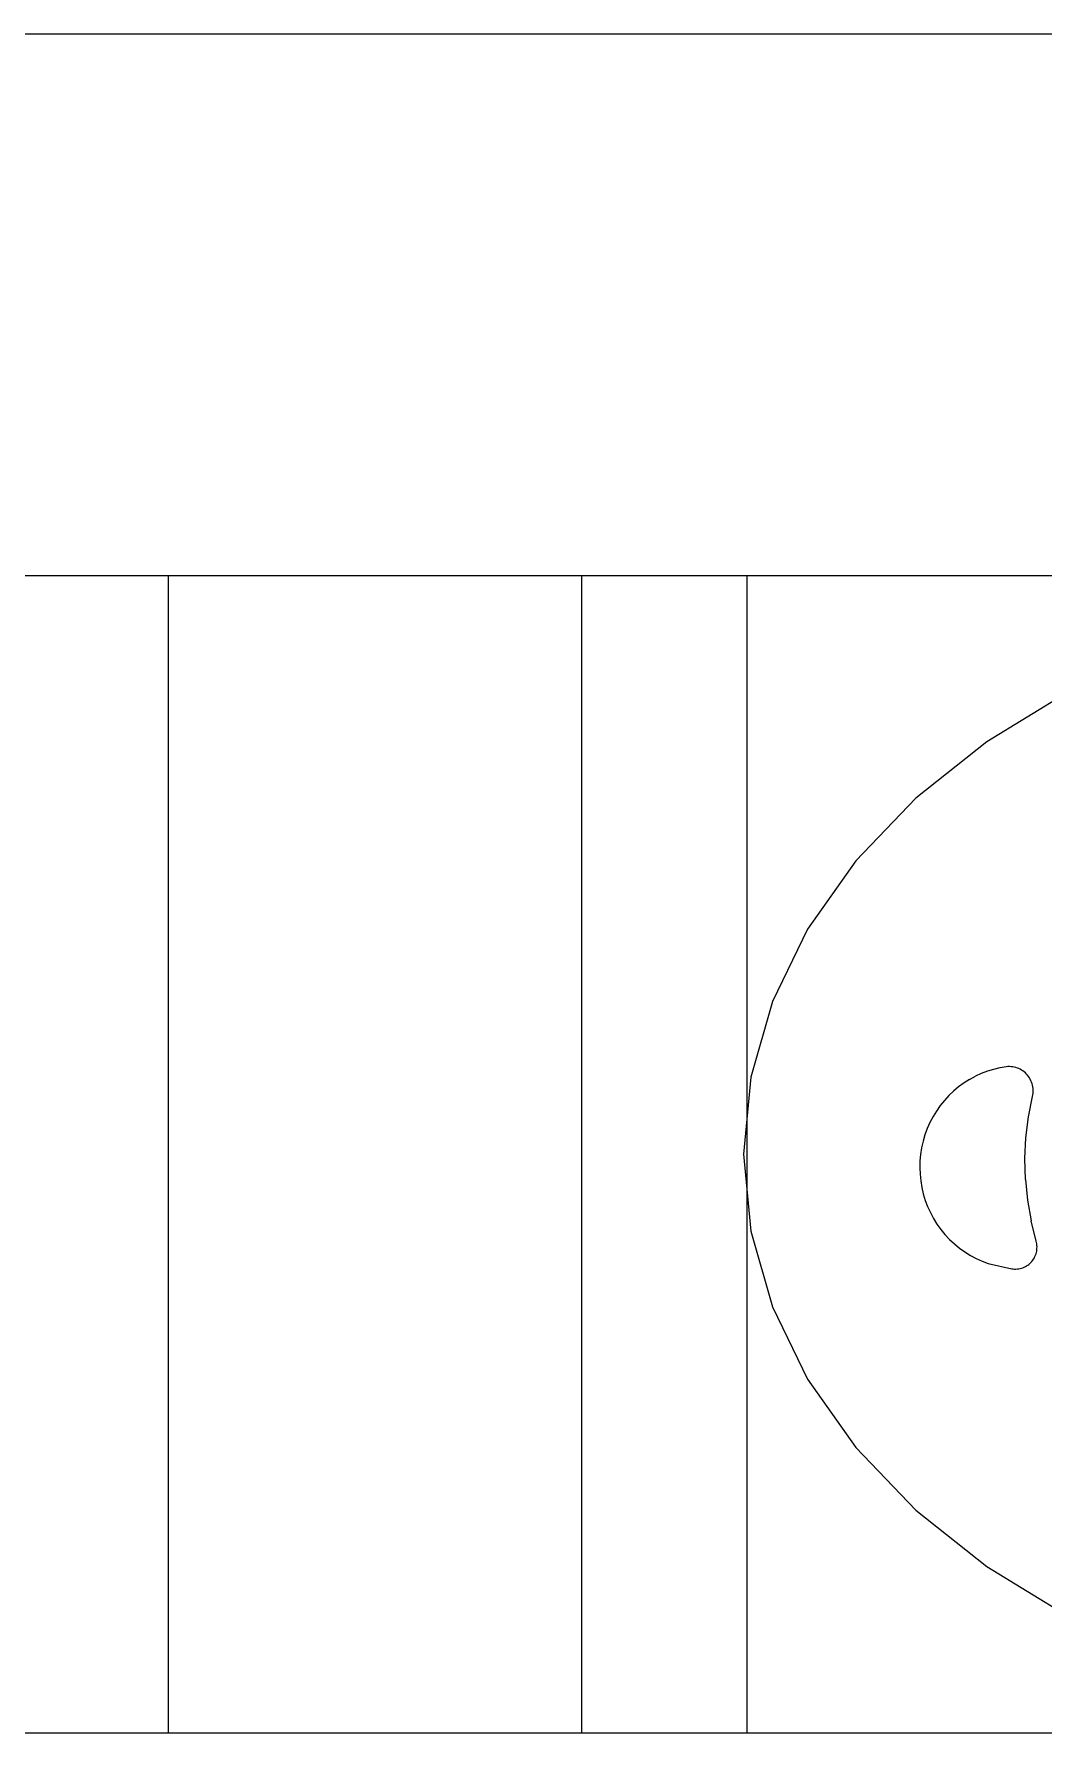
# Model space of a CAD drawing. Extents: x 396092 to 455492, y 17293 to 132793.
# Drawn here: x 402068 to 402190, y 46245.8 to 46451.2 of the extents above; entities that cross this region are included whole.
import ezdxf

# ---------------------------------------------------------------- set-up
doc = ezdxf.new("R2010")
doc.units = 0
doc.header["$LTSCALE"] = 1000
doc.header["$MEASUREMENT"] = 0
doc.layers.add('MU', color=34, linetype='Continuous')

msp = doc.modelspace()

# ---------------------------------------------------------------- linework, layer by layer
at = {"layer": 'MU', "color": 37}
for p, q in [((400827.73, 46451.23), (403677.73, 46451.23)), ((400877.73, 46385.76), (403677.73, 46385.76)), ((402192.99, 46371.6), (402183.26, 46365.64)), ((402183.26, 46365.64), (402174.68, 46358.82)), ((402174.68, 46358.82), (402167.41, 46351.23)), ((402167.41, 46351.23), (402161.58, 46342.99)), ((402161.58, 46342.99), (402157.32, 46334.22)), ((402157.32, 46334.22), (402154.71, 46325.09)), ((402184.07, 46326.02), (402183.32, 46325.79)), ((402184.84, 46326.2), (402184.07, 46326.02)), ((402185.62, 46326.33), (402184.84, 46326.2)), ((402185.81, 46326.35), (402185.62, 46326.33)), ((402186, 46326.35), (402185.81, 46326.35)), ((402186.19, 46326.34), (402186, 46326.35)), ((402186.38, 46326.32), (402186.19, 46326.34)), ((402186.57, 46326.29), (402186.38, 46326.32)), ((402186.76, 46326.24), (402186.57, 46326.29)), ((402186.94, 46326.18), (402186.76, 46326.24)), ((402187.12, 46326.11), (402186.94, 46326.18)), ((402187.29, 46326.03), (402187.12, 46326.11)), ((402187.46, 46325.93), (402187.29, 46326.03)), ((402187.62, 46325.83), (402187.46, 46325.93)), ((402154.71, 46325.09), (402153.83, 46315.76)), ((402179.84, 46323.91), (402179.23, 46323.4)), ((402180.49, 46324.38), (402179.84, 46323.91)), ((402181.16, 46324.8), (402180.49, 46324.38)), ((402181.16, 46324.8), (402181.86, 46325.18)), ((402182.58, 46325.51), (402181.86, 46325.18)), ((402183.32, 46325.79), (402182.58, 46325.51)), ((402187.77, 46325.71), (402187.62, 46325.83)), ((402187.92, 46325.58), (402187.77, 46325.71)), ((402188.05, 46325.45), (402187.92, 46325.58)), ((402188.18, 46325.3), (402188.05, 46325.45)), ((402188.3, 46325.15), (402188.18, 46325.3)), ((402188.41, 46324.99), (402188.3, 46325.15)), ((402188.5, 46324.82), (402188.41, 46324.99)), ((402188.59, 46324.65), (402188.5, 46324.82)), ((402188.66, 46324.47), (402188.59, 46324.65)), ((402188.72, 46324.28), (402188.66, 46324.47)), ((402188.77, 46324.09), (402188.72, 46324.28)), ((402188.81, 46323.9), (402188.77, 46324.09)), ((402188.84, 46323.71), (402188.81, 46323.9)), ((402178.12, 46322.26), (402177.62, 46321.64)), ((402178.66, 46322.85), (402178.12, 46322.26)), ((402179.23, 46323.4), (402178.66, 46322.85)), ((402188.29, 46320.26), (402188.77, 46322.74)), ((402188.77, 46322.74), (402188.81, 46322.93)), ((402188.81, 46322.93), (402188.84, 46323.12)), ((402188.85, 46323.51), (402188.84, 46323.71)), ((402188.84, 46323.12), (402188.85, 46323.32)), ((402188.85, 46323.32), (402188.85, 46323.51)), ((402176.74, 46320.3), (402176.37, 46319.58)), ((402177.16, 46320.98), (402176.74, 46320.3)), ((402177.62, 46321.64), (402177.16, 46320.98)), ((402187.98, 46317.75), (402188.29, 46320.26)), ((402175.77, 46318.09), (402175.54, 46317.32)), ((402176.04, 46318.85), (402175.77, 46318.09)), ((402176.37, 46319.58), (402176.04, 46318.85)), ((402187.86, 46315.23), (402187.98, 46317.75)), ((402153.83, 46315.76), (402154.71, 46306.44)), ((402175.24, 46315.74), (402175.16, 46314.94)), ((402175.36, 46316.54), (402175.24, 46315.74)), ((402175.54, 46317.32), (402175.36, 46316.54)), ((402175.16, 46314.94), (402175.14, 46314.13)), ((402175.14, 46314.13), (402175.17, 46313.33)), ((402187.93, 46312.7), (402187.86, 46315.23)), ((402175.17, 46313.33), (402175.25, 46312.53)), ((402175.25, 46312.53), (402175.39, 46311.73)), ((402175.39, 46311.73), (402175.57, 46310.95)), ((402187.93, 46312.7), (402188.17, 46310.19)), ((402175.57, 46310.95), (402175.81, 46310.18)), ((402175.81, 46310.18), (402176.09, 46309.42)), ((402188.17, 46310.19), (402188.6, 46307.7)), ((402176.09, 46309.42), (402176.42, 46308.69)), ((402176.42, 46308.69), (402176.8, 46307.99)), ((402176.8, 46307.99), (402177.22, 46307.3)), ((402189.21, 46305.25), (402188.6, 46307.7)), ((402154.71, 46306.44), (402157.32, 46297.3)), ((402177.22, 46307.3), (402177.69, 46306.65)), ((402177.69, 46306.65), (402178.19, 46306.04)), ((402178.19, 46306.04), (402178.74, 46305.45)), ((402178.74, 46305.45), (402179.32, 46304.91)), ((402179.32, 46304.91), (402179.94, 46304.4)), ((402179.94, 46304.4), (402180.58, 46303.94)), ((402180.58, 46303.94), (402181.26, 46303.52)), ((402181.26, 46303.52), (402181.96, 46303.15)), ((402189, 46303.23), (402189.07, 46303.39)), ((402189.07, 46303.39), (402189.14, 46303.55)), ((402189.14, 46303.55), (402189.2, 46303.71)), ((402189.2, 46303.71), (402189.24, 46303.88)), ((402189.25, 46305.08), (402189.21, 46305.25)), ((402189.24, 46303.88), (402189.28, 46304.05)), ((402189.29, 46304.91), (402189.25, 46305.08)), ((402189.28, 46304.05), (402189.3, 46304.22)), ((402189.31, 46304.74), (402189.29, 46304.91)), ((402189.3, 46304.22), (402189.31, 46304.39)), ((402189.32, 46304.56), (402189.31, 46304.74)), ((402189.31, 46304.39), (402189.32, 46304.56)), ((402181.96, 46303.15), (402182.68, 46302.83)), ((402182.68, 46302.83), (402183.42, 46302.55)), ((402183.42, 46302.55), (402186.27, 46301.91)), ((402186.27, 46301.91), (402186.43, 46301.89)), ((402186.43, 46301.89), (402186.6, 46301.87)), ((402186.6, 46301.87), (402186.77, 46301.87)), ((402186.77, 46301.87), (402186.94, 46301.88)), ((402186.94, 46301.88), (402187.11, 46301.9)), ((402187.11, 46301.9), (402187.28, 46301.93)), ((402187.28, 46301.93), (402187.44, 46301.97)), ((402187.44, 46301.97), (402187.6, 46302.02)), ((402187.6, 46302.02), (402187.76, 46302.09)), ((402187.76, 46302.09), (402187.92, 46302.16)), ((402187.92, 46302.16), (402188.06, 46302.24)), ((402188.06, 46302.24), (402188.21, 46302.34)), ((402188.21, 46302.34), (402188.34, 46302.44)), ((402188.34, 46302.44), (402188.47, 46302.55)), ((402188.47, 46302.55), (402188.59, 46302.68)), ((402188.59, 46302.68), (402188.71, 46302.8)), ((402188.71, 46302.8), (402188.81, 46302.94)), ((402188.81, 46302.94), (402188.91, 46303.08)), ((402188.91, 46303.08), (402189, 46303.23)), ((402157.32, 46297.3), (402161.58, 46288.54)), ((402161.58, 46288.54), (402167.41, 46280.29)), ((402167.41, 46280.29), (402174.68, 46272.7)), ((402174.68, 46272.7), (402183.26, 46265.88)), ((402183.26, 46265.88), (402192.99, 46259.93)), ((403624.3, 46245.76), (400877.73, 46245.76))]:
    msp.add_line(p, q, dxfattribs=at)
for points in [[(402084.27, 46245.76), (402084.27, 46385.76)], [(402134.27, 46245.76), (402134.27, 46385.76)], [(402154.27, 46245.76), (402154.27, 46385.76)]]:
    msp.add_lwpolyline(points, dxfattribs=at)

doc.saveas('drawing.dxf')
